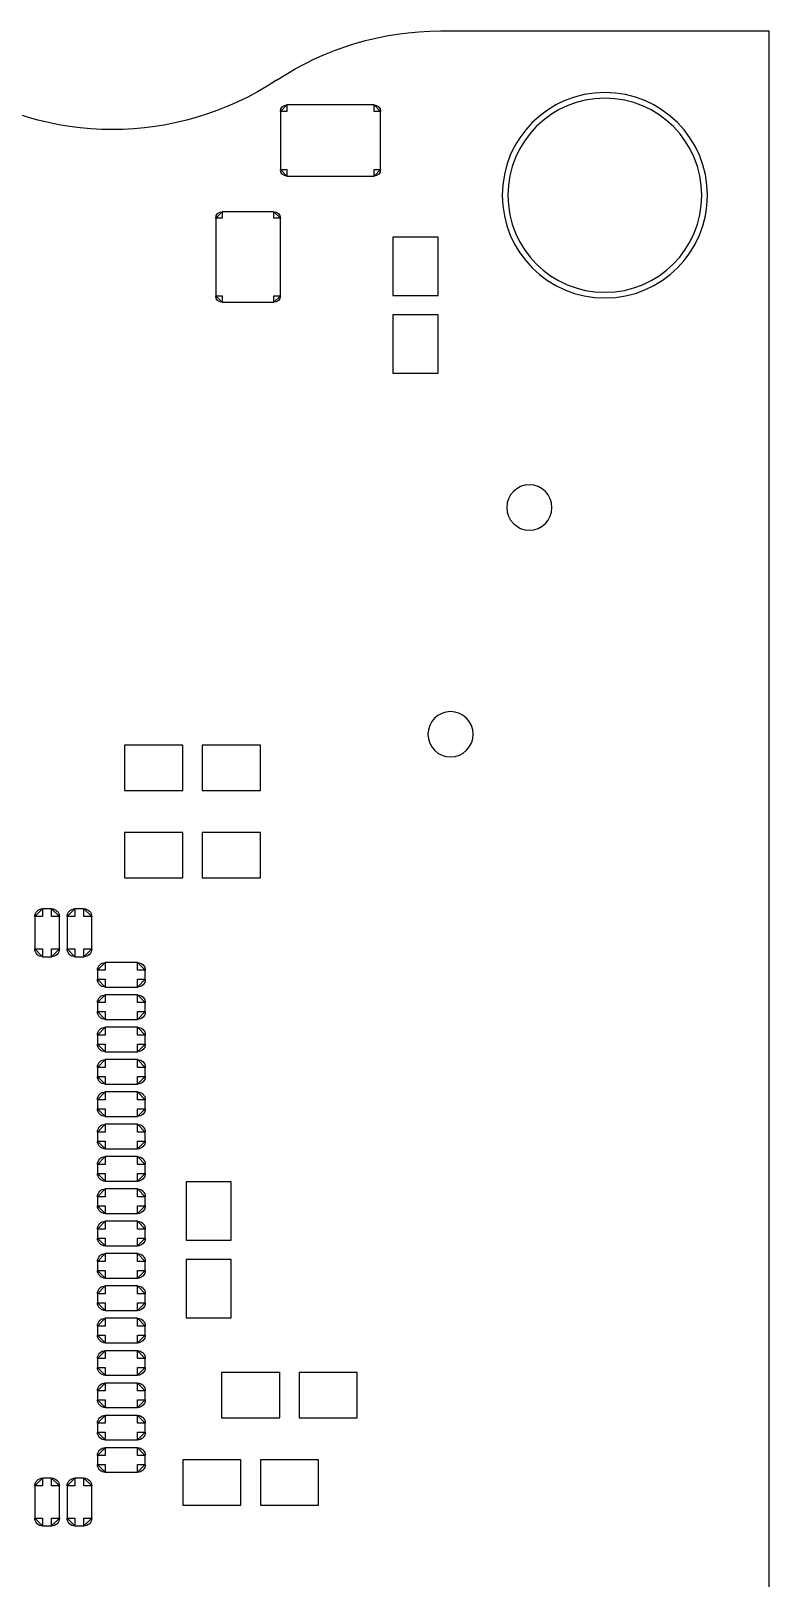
# Model space of a CAD drawing. Extents: x 22 to 190, y 82 to 214.
# Drawn here: x 107.87 to 119.28, y 190.1 to 214 of the extents above; entities that cross this region are included whole.
import ezdxf

# ---------------------------------------------------------------- set-up
doc = ezdxf.new("R2010")
doc.units = 0
doc.layers.add('Layer_1', color=7, linetype='CONTINUOUS')

msp = doc.modelspace()

# ---------------------------------------------------------------- linework, layer by layer
at = {"layer": 'Layer_1', "color": 7}
for points in [[(114.202411, 214.004213), (119.277964, 214.004213)], [(119.277964, 173.379896), (119.277964, 214.004213)], [(111.824524, 212.860897), (111.824524, 212.760859)], [(113.173344, 212.760859), (113.173344, 212.860635)], [(111.824524, 212.760859), (111.724524, 212.760859)], [(113.273343, 212.760859), (113.173344, 212.760859)], [(111.724524, 211.86104), (111.724524, 211.86104), (111.824524, 211.86104)], [(111.824524, 211.86104), (111.824524, 211.761238)], [(113.173344, 211.86104), (113.273343, 211.86104)], [(113.173344, 211.761002), (113.173344, 211.86104)], [(110.824894, 211.112026), (110.725416, 211.112026)], [(110.824894, 211.21154), (110.824894, 211.112026)], [(111.625045, 211.112026), (111.625045, 211.211304)], [(111.724524, 211.112026), (111.625045, 211.112026)], [(110.725416, 209.911306), (110.725416, 209.911306), (110.824894, 209.911306)], [(110.824894, 209.911306), (110.824894, 209.811792)], [(111.625045, 209.911306), (111.724524, 209.911306)], [(111.625045, 209.811792), (111.625045, 209.911306)], [(108.049066, 200.439503), (108.049066, 200.319158)], [(108.188134, 200.319158), (108.188134, 200.439503)], [(108.548751, 200.439503), (108.548751, 200.319158)], [(108.687818, 200.319158), (108.687818, 200.439503)], [(108.049066, 200.319158), (107.928765, 200.319158)], [(108.308435, 200.319158), (108.188134, 200.319158)], [(108.548751, 200.319158), (108.42845, 200.319158)], [(108.808119, 200.319158), (108.687818, 200.319158)], [(107.928765, 199.820226), (107.928765, 199.820226), (108.049066, 199.820226)], [(108.049066, 199.820226), (108.049066, 199.699881)], [(108.188134, 199.820226), (108.308435, 199.820226)], [(108.188134, 199.699881), (108.188134, 199.820226)], [(108.42845, 199.820226), (108.42845, 199.820226), (108.548751, 199.820226)], [(108.548751, 199.820226), (108.548751, 199.699881)], [(108.687818, 199.820226), (108.808119, 199.820226)], [(108.687818, 199.699881), (108.687818, 199.820226)], [(109.017488, 199.489389), (108.896927, 199.489389)], [(109.017488, 199.60976), (109.017488, 199.489389)], [(109.516157, 199.489389), (109.516157, 199.60976)], [(109.636432, 199.489389), (109.516157, 199.489389)], [(108.897187, 199.350259), (108.897187, 199.350259), (109.017488, 199.350259)], [(109.017488, 199.350259), (109.017488, 199.229914)], [(109.516157, 199.350259), (109.636432, 199.350259)], [(109.516157, 199.229914), (109.516157, 199.350259)], [(109.017488, 198.989723), (108.896927, 198.989723)], [(109.017488, 199.110068), (109.017488, 198.989723)], [(109.516157, 198.989723), (109.516157, 199.110068)], [(109.636432, 198.989723), (109.516157, 198.989723)], [(108.897187, 198.850593), (108.897187, 198.850593), (109.017488, 198.850593)], [(109.017488, 198.850593), (109.017488, 198.730222)], [(109.516157, 198.850593), (109.636432, 198.850593)], [(109.516157, 198.730222), (109.516157, 198.850593)], [(109.017488, 198.489794), (108.896927, 198.489794)], [(109.017488, 198.610139), (109.017488, 198.489794)], [(109.516157, 198.489794), (109.516157, 198.610139)], [(109.636432, 198.489794), (109.516157, 198.489794)], [(108.897187, 198.350638), (108.897187, 198.350638), (109.017488, 198.350638)], [(109.017488, 198.350638), (109.017488, 198.230293)], [(109.516157, 198.350638), (109.636432, 198.350638)], [(109.516157, 198.230293), (109.516157, 198.350638)], [(109.017488, 197.990102), (108.896927, 197.990102)], [(109.017488, 198.110447), (109.017488, 197.990102)], [(109.516157, 197.990102), (109.516157, 198.110447)], [(109.636432, 197.990102), (109.516157, 197.990102)], [(108.897187, 197.850972), (108.897187, 197.850972), (109.017488, 197.850972)], [(109.017488, 197.850972), (109.017488, 197.730627)], [(109.516157, 197.850972), (109.636432, 197.850972)], [(109.516157, 197.730627), (109.516157, 197.850972)], [(109.017488, 197.490173), (108.896927, 197.490173)], [(109.017488, 197.610518), (109.017488, 197.490173)], [(109.516157, 197.490173), (109.516157, 197.610518)], [(109.636432, 197.490173), (109.516157, 197.490173)], [(108.897187, 197.351043), (108.897187, 197.351043), (109.017488, 197.351043)], [(109.017488, 197.351043), (109.017488, 197.230699)], [(109.516157, 197.351043), (109.636432, 197.351043)], [(109.516157, 197.230699), (109.516157, 197.351043)], [(109.017488, 196.990507), (108.896927, 196.990507)], [(109.017488, 197.110852), (109.017488, 196.990507)], [(109.516157, 196.990507), (109.516157, 197.110852)], [(109.636432, 196.990507), (109.516157, 196.990507)], [(108.897187, 196.851351), (108.897187, 196.851351), (109.017488, 196.851351)], [(109.017488, 196.851351), (109.017488, 196.731006)], [(109.516157, 196.851351), (109.636432, 196.851351)], [(109.516157, 196.731006), (109.516157, 196.851351)], [(109.017488, 196.610924), (109.017488, 196.490552)], [(109.516157, 196.490552), (109.516157, 196.610924)], [(109.017488, 196.490552), (108.896927, 196.490552)], [(108.897187, 196.351423), (108.897187, 196.351423), (109.017488, 196.351423)], [(109.017488, 196.351423), (109.017488, 196.231078)], [(109.636432, 196.490552), (109.516157, 196.490552)], [(109.516157, 196.351423), (109.636432, 196.351423)], [(109.516157, 196.231078), (109.516157, 196.351423)], [(109.017488, 196.111231), (109.017488, 195.990886)], [(109.516157, 195.990886), (109.516157, 196.111231)], [(109.017488, 195.990886), (108.896927, 195.990886)], [(108.897187, 195.851756), (108.897187, 195.851756), (109.017488, 195.851756)], [(109.017488, 195.851756), (109.017488, 195.731385)], [(109.636432, 195.990886), (109.516157, 195.990886)], [(109.516157, 195.851756), (109.636432, 195.851756)], [(109.516157, 195.731385), (109.516157, 195.851756)], [(109.017488, 195.611303), (109.017488, 195.490958)], [(109.516157, 195.490958), (109.516157, 195.611303)], [(109.017488, 195.490958), (108.896927, 195.490958)], [(108.897187, 195.351802), (108.897187, 195.351802), (109.017488, 195.351802)], [(109.017488, 195.351802), (109.017488, 195.231457)], [(109.636432, 195.490958), (109.516157, 195.490958)], [(109.516157, 195.351802), (109.636432, 195.351802)], [(109.516157, 195.231457), (109.516157, 195.351802)], [(109.017488, 195.11161), (109.017488, 194.991265)], [(109.516157, 194.991265), (109.516157, 195.11161)], [(109.017488, 194.991265), (108.896927, 194.991265)], [(108.897187, 194.852135), (108.897187, 194.852135), (109.017488, 194.852135)], [(109.017488, 194.852135), (109.017488, 194.73179)], [(109.636432, 194.991265), (109.516157, 194.991265)], [(109.516157, 194.852135), (109.636432, 194.852135)], [(109.516157, 194.73179), (109.516157, 194.852135)], [(109.017488, 194.611682), (109.017488, 194.491337)], [(109.516157, 194.491337), (109.516157, 194.611682)], [(109.017488, 194.491337), (108.896927, 194.491337)], [(109.636432, 194.491337), (109.516157, 194.491337)], [(108.897187, 194.352207), (108.897187, 194.352207), (109.017488, 194.352207)], [(109.017488, 194.352207), (109.017488, 194.231862)], [(109.516157, 194.352207), (109.636432, 194.352207)], [(109.516157, 194.231862), (109.516157, 194.352207)], [(109.017488, 193.991671), (108.896927, 193.991671)], [(109.017488, 194.112015), (109.017488, 193.991671)], [(109.516157, 193.991671), (109.516157, 194.112015)], [(109.636432, 193.991671), (109.516157, 193.991671)], [(108.897187, 193.852514), (108.897187, 193.852514), (109.017488, 193.852514)], [(109.017488, 193.852514), (109.017488, 193.732169)], [(109.516157, 193.852514), (109.636432, 193.852514)], [(109.516157, 193.732169), (109.516157, 193.852514)], [(109.017488, 193.491716), (108.896927, 193.491716)], [(109.017488, 193.612087), (109.017488, 193.491716)], [(109.516157, 193.491716), (109.516157, 193.612087)], [(109.636432, 193.491716), (109.516157, 193.491716)], [(108.897187, 193.352586), (108.897187, 193.352586), (109.017488, 193.352586)], [(109.017488, 193.352586), (109.017488, 193.232241)], [(109.516157, 193.352586), (109.636432, 193.352586)], [(109.516157, 193.232241), (109.516157, 193.352586)], [(109.017488, 192.99205), (108.896927, 192.99205)], [(109.017488, 193.112394), (109.017488, 192.99205)], [(109.516157, 192.99205), (109.516157, 193.112394)], [(109.636432, 192.99205), (109.516157, 192.99205)], [(108.897187, 192.85292), (108.897187, 192.85292), (109.017488, 192.85292)], [(109.017488, 192.85292), (109.017488, 192.732548)], [(109.516157, 192.85292), (109.636432, 192.85292)], [(109.516157, 192.732548), (109.516157, 192.85292)], [(109.017488, 192.492121), (108.896927, 192.492121)], [(109.017488, 192.612466), (109.017488, 192.492121)], [(109.516157, 192.492121), (109.516157, 192.612466)], [(109.636432, 192.492121), (109.516157, 192.492121)], [(108.897187, 192.352965), (108.897187, 192.352965), (109.017488, 192.352965)], [(109.017488, 192.352965), (109.017488, 192.23262)], [(109.516157, 192.352965), (109.636432, 192.352965)], [(109.516157, 192.23262), (109.516157, 192.352965)], [(109.017488, 191.992429), (108.896927, 191.992429)], [(109.017488, 192.112773), (109.017488, 191.992429)], [(109.516157, 191.992429), (109.516157, 192.112773)], [(109.636432, 191.992429), (109.516157, 191.992429)], [(108.897187, 191.853299), (108.897187, 191.853299), (109.017488, 191.853299)], [(109.017488, 191.853299), (109.017488, 191.732954)], [(109.516157, 191.853299), (109.636432, 191.853299)], [(109.516157, 191.732954), (109.516157, 191.853299)], [(108.049066, 191.522462), (107.928765, 191.522462)], [(108.049066, 191.642806), (108.049066, 191.522462)], [(108.188134, 191.522462), (108.188134, 191.642806)], [(108.308435, 191.522462), (108.188134, 191.522462)], [(108.548751, 191.522462), (108.42845, 191.522462)], [(108.548751, 191.642806), (108.548751, 191.522462)], [(108.687818, 191.522462), (108.687818, 191.642806)], [(108.808119, 191.522462), (108.687818, 191.522462)], [(107.928765, 191.023556), (107.928765, 191.023556), (108.049066, 191.023556)], [(108.049066, 191.023556), (108.049066, 190.903185)], [(108.188134, 191.023556), (108.308435, 191.023556)], [(108.188134, 190.903185), (108.188134, 191.023556)], [(108.42845, 191.023556), (108.42845, 191.023556), (108.548751, 191.023556)], [(108.548751, 191.023556), (108.548751, 190.903185)], [(108.687818, 191.023556), (108.808119, 191.023556)], [(108.687818, 190.903185), (108.687818, 191.023556)]]:
    msp.add_lwpolyline(points, dxfattribs=at)
for points in [[(113.273343, 212.760859), (113.173344, 212.860635), (111.824524, 212.860635), (111.724524, 212.760859), (111.724524, 211.86104), (111.824524, 211.761238), (113.173344, 211.761238), (113.273343, 211.86104)], [(116.740187, 211.46519)], [(116.740187, 211.46519)], [(111.724524, 211.112026), (111.625045, 211.211304), (110.824894, 211.211304), (110.725416, 211.112026), (110.725416, 209.911306), (110.824894, 209.811792), (111.625045, 209.811792), (111.724524, 209.911306)], [(114.162562, 209.916133), (114.162562, 210.815716), (113.463399, 210.815716), (113.463399, 209.916133)], [(114.162562, 208.7162), (114.162562, 209.615783), (113.463399, 209.615783), (113.463399, 208.7162)], [(115.311409, 205.017857)], [(110.215815, 202.968609), (109.316679, 202.968609), (109.316679, 202.268866), (110.215815, 202.268866)], [(111.414662, 202.968609), (110.515526, 202.968609), (110.515526, 202.268866), (111.414662, 202.268866)], [(109.316939, 200.919387), (110.216075, 200.919387), (110.216075, 201.619129), (109.316939, 201.619129)], [(110.515787, 200.919387), (111.414922, 200.919387), (111.414922, 201.619129), (110.515787, 201.619129)], [(107.928765, 199.820226), (108.049066, 199.699881), (108.188134, 199.699881), (108.308435, 199.820226), (108.308435, 200.319158), (108.188134, 200.439503), (108.049066, 200.439503), (107.928765, 200.319158)], [(108.42845, 199.820226), (108.548751, 199.699881), (108.687818, 199.699881), (108.808119, 199.820226), (108.808119, 200.319158), (108.687818, 200.439503), (108.548751, 200.439503), (108.42845, 200.319158)], [(109.516157, 199.229914), (109.636432, 199.350259), (109.636432, 199.489389), (109.516157, 199.60976), (109.017488, 199.60976), (108.896927, 199.489389), (108.896927, 199.350259), (109.017488, 199.229914)], [(109.516157, 198.730222), (109.636432, 198.850593), (109.636432, 198.989723), (109.516157, 199.110068), (109.017488, 199.110068), (108.896927, 198.989723), (108.896927, 198.850593), (109.017488, 198.730222)], [(109.516157, 198.230293), (109.636432, 198.350638), (109.636432, 198.489794), (109.516157, 198.610139), (109.017488, 198.610139), (108.896927, 198.489794), (108.896927, 198.350638), (109.017488, 198.230293)], [(109.516157, 197.730627), (109.636432, 197.850972), (109.636432, 197.990102), (109.516157, 198.110447), (109.017488, 198.110447), (108.896927, 197.990102), (108.896927, 197.850972), (109.017488, 197.730627)], [(109.516157, 197.230699), (109.636432, 197.351043), (109.636432, 197.490173), (109.516157, 197.610518), (109.017488, 197.610518), (108.896927, 197.490173), (108.896927, 197.351043), (109.017488, 197.230699)], [(109.516157, 196.731006), (109.636432, 196.851351), (109.636432, 196.990507), (109.516157, 197.110852), (109.017488, 197.110852), (108.896927, 196.990507), (108.896927, 196.851351), (109.017488, 196.731006)], [(109.516157, 196.231078), (109.636432, 196.351423), (109.636432, 196.490552), (109.516157, 196.610924), (109.017488, 196.610924), (108.896927, 196.490552), (108.896927, 196.351423), (109.017488, 196.231078)], [(109.516157, 195.731385), (109.636432, 195.851756), (109.636432, 195.990886), (109.516157, 196.111231), (109.017488, 196.111231), (108.896927, 195.990886), (108.896927, 195.851756), (109.017488, 195.731385)], [(110.265814, 196.221187), (110.265814, 195.321341), (110.965211, 195.321341), (110.965211, 196.221187)], [(109.516157, 195.231457), (109.636432, 195.351802), (109.636432, 195.490958), (109.516157, 195.611303), (109.017488, 195.611303), (108.896927, 195.490958), (108.896927, 195.351802), (109.017488, 195.231457)], [(109.516157, 194.73179), (109.636432, 194.852135), (109.636432, 194.991265), (109.516157, 195.11161), (109.017488, 195.11161), (108.896927, 194.991265), (108.896927, 194.852135), (109.017488, 194.73179)], [(110.265814, 195.021752), (110.265814, 194.121906), (110.965211, 194.121906), (110.965211, 195.021752)], [(109.516157, 194.231862), (109.636432, 194.352207), (109.636432, 194.491337), (109.516157, 194.611682), (109.017488, 194.611682), (108.896927, 194.491337), (108.896927, 194.352207), (109.017488, 194.231862)], [(109.516157, 193.732169), (109.636432, 193.852514), (109.636432, 193.991671), (109.516157, 194.112015), (109.017488, 194.112015), (108.896927, 193.991671), (108.896927, 193.852514), (109.017488, 193.732169)], [(109.516157, 193.232241), (109.636432, 193.352586), (109.636432, 193.491716), (109.516157, 193.612087), (109.017488, 193.612087), (108.896927, 193.491716), (108.896927, 193.352586), (109.017488, 193.232241)], [(110.815238, 192.572613), (111.714634, 192.572613), (111.714634, 193.272356), (110.815238, 193.272356)], [(112.014085, 192.572849), (112.913481, 192.572849), (112.913481, 193.272618), (112.014085, 193.272618)], [(109.516157, 192.732548), (109.636432, 192.85292), (109.636432, 192.99205), (109.516157, 193.112394), (109.017488, 193.112394), (108.896927, 192.99205), (108.896927, 192.85292), (109.017488, 192.732548)], [(109.516157, 192.23262), (109.636432, 192.352965), (109.636432, 192.492121), (109.516157, 192.612466), (109.017488, 192.612466), (108.896927, 192.492121), (108.896927, 192.352965), (109.017488, 192.23262)], [(109.516157, 191.732954), (109.636432, 191.853299), (109.636432, 191.992429), (109.516157, 192.112773), (109.017488, 192.112773), (108.896927, 191.992429), (108.896927, 191.853299), (109.017488, 191.732954)], [(110.216075, 191.223108), (111.11521, 191.223108), (111.11521, 191.922877), (110.216075, 191.922877)], [(111.414922, 191.223108), (112.314057, 191.223108), (112.314057, 191.922877), (111.414922, 191.922877)], [(107.928765, 191.023556), (108.049066, 190.903185), (108.188134, 190.903185), (108.308435, 191.023556), (108.308435, 191.522462), (108.188134, 191.642806), (108.049066, 191.642806), (107.928765, 191.522462)], [(108.42845, 191.023556), (108.548751, 190.903185), (108.687818, 190.903185), (108.808119, 191.023556), (108.808119, 191.522462), (108.687818, 191.642806), (108.548751, 191.642806), (108.42845, 191.522462)]]:
    msp.add_lwpolyline(points, close=True, dxfattribs=at)
for points in [[(111.664556, 213.242737), (112.417779, 213.739622), (113.300178, 214.004476), (114.202411, 214.004476)], [(111.664634, 213.242501), (110.125003, 212.226902), (108.128608, 212.226902), (106.589003, 213.242554)], [(116.740057, 213.05208), (115.864008, 213.05208), (115.153836, 212.341554), (115.153836, 211.465059)], [(118.326304, 211.465059), (118.326304, 212.341554), (117.616106, 213.05208), (116.740057, 213.05208)], [(111.724524, 212.760859), (111.724524, 212.816112), (111.769292, 212.860897), (111.824524, 212.860897)], [(113.173344, 212.860897), (113.228575, 212.860897), (113.273343, 212.816112), (113.273343, 212.760859)], [(116.739927, 212.96474), (115.91216, 212.96474), (115.241134, 212.293385), (115.241134, 211.46519)], [(118.238746, 211.46519), (118.238746, 212.293385), (117.56772, 212.96474), (116.739927, 212.96474)], [(111.824524, 211.761002), (111.769292, 211.761002), (111.724524, 211.805787), (111.724524, 211.86104)], [(113.273343, 211.86104), (113.273343, 211.805787), (113.228575, 211.761002), (113.173344, 211.761002)], [(115.153836, 211.465059), (115.153836, 210.58859), (115.864008, 209.878065), (116.740057, 209.878065)], [(115.241134, 211.46519), (115.241134, 210.637022), (115.91216, 209.965641), (116.739927, 209.965641)], [(116.739927, 209.965641), (117.56772, 209.965641), (118.238746, 210.637022), (118.238746, 211.46519)], [(116.740057, 209.878065), (117.616106, 209.878065), (118.326304, 210.58859), (118.326304, 211.465059)], [(110.725416, 211.112026), (110.725416, 211.166991), (110.769949, 211.21154), (110.824894, 211.21154)], [(111.625045, 211.21154), (111.67999, 211.21154), (111.724524, 211.166991), (111.724524, 211.112026)], [(110.824894, 209.811792), (110.769949, 209.811792), (110.725416, 209.856341), (110.725416, 209.911306)], [(111.724524, 209.911306), (111.724524, 209.856341), (111.67999, 209.811792), (111.625045, 209.811792)], [(115.572678, 206.990941), (115.379472, 206.990941), (115.222862, 206.834233), (115.222862, 206.640926)], [(115.922519, 206.640926), (115.922519, 206.834233), (115.765883, 206.990941), (115.572678, 206.990941)], [(115.222862, 206.640926), (115.222862, 206.447618), (115.379472, 206.290936), (115.572678, 206.290936)], [(115.572678, 206.290936), (115.765883, 206.290936), (115.922519, 206.447618), (115.922519, 206.640926)], [(114.354544, 203.487086), (114.161338, 203.487086), (114.004728, 203.330378), (114.004728, 203.137097)], [(114.704386, 203.137097), (114.704386, 203.330378), (114.547749, 203.487086), (114.354544, 203.487086)], [(114.004728, 203.137097), (114.004728, 202.943789), (114.161338, 202.787081), (114.354544, 202.787081)], [(114.354544, 202.787081), (114.547749, 202.787081), (114.704386, 202.943789), (114.704386, 203.137097)], [(107.928765, 200.319158), (107.928765, 200.385614), (107.982617, 200.439503), (108.049066, 200.439503)], [(108.188134, 200.439503), (108.254557, 200.439503), (108.308435, 200.385614), (108.308435, 200.319158)], [(108.42845, 200.319158), (108.42845, 200.385614), (108.482327, 200.439503), (108.548751, 200.439503)], [(108.687818, 200.439503), (108.754267, 200.439503), (108.808119, 200.385614), (108.808119, 200.319158)], [(108.049066, 199.699881), (107.982617, 199.699881), (107.928765, 199.75377), (107.928765, 199.820226)], [(108.308435, 199.820226), (108.308435, 199.75377), (108.254557, 199.699881), (108.188134, 199.699881)], [(108.548751, 199.699881), (108.482327, 199.699881), (108.42845, 199.75377), (108.42845, 199.820226)], [(108.808119, 199.820226), (108.808119, 199.75377), (108.754267, 199.699881), (108.687818, 199.699881)], [(108.897187, 199.489389), (108.897187, 199.555871), (108.951039, 199.60976), (109.017488, 199.60976)], [(109.516157, 199.60976), (109.582581, 199.60976), (109.636432, 199.555871), (109.636432, 199.489389)], [(109.017488, 199.229914), (108.951039, 199.229914), (108.897187, 199.283803), (108.897187, 199.350259)], [(109.636432, 199.350259), (109.636432, 199.283803), (109.582581, 199.229914), (109.516157, 199.229914)], [(108.897187, 198.989723), (108.897187, 199.056179), (108.951039, 199.110068), (109.017488, 199.110068)], [(109.516157, 199.110068), (109.582581, 199.110068), (109.636432, 199.056179), (109.636432, 198.989723)], [(109.017488, 198.730222), (108.951039, 198.730222), (108.897187, 198.784111), (108.897187, 198.850593)], [(109.636432, 198.850593), (109.636432, 198.784111), (109.582581, 198.730222), (109.516157, 198.730222)], [(108.897187, 198.489794), (108.897187, 198.55625), (108.951039, 198.610139), (109.017488, 198.610139)], [(109.516157, 198.610139), (109.582581, 198.610139), (109.636432, 198.55625), (109.636432, 198.489794)], [(109.017488, 198.230293), (108.951039, 198.230293), (108.897187, 198.284182), (108.897187, 198.350638)], [(109.636432, 198.350638), (109.636432, 198.284182), (109.582581, 198.230293), (109.516157, 198.230293)], [(108.897187, 197.990102), (108.897187, 198.056584), (108.951039, 198.110447), (109.017488, 198.110447)], [(109.516157, 198.110447), (109.582581, 198.110447), (109.636432, 198.056584), (109.636432, 197.990102)], [(109.017488, 197.730627), (108.951039, 197.730627), (108.897187, 197.784516), (108.897187, 197.850972)], [(109.636432, 197.850972), (109.636432, 197.784516), (109.582581, 197.730627), (109.516157, 197.730627)], [(108.897187, 197.490173), (108.897187, 197.556656), (108.951039, 197.610518), (109.017488, 197.610518)], [(109.516157, 197.610518), (109.582581, 197.610518), (109.636432, 197.556656), (109.636432, 197.490173)], [(109.017488, 197.230699), (108.951039, 197.230699), (108.897187, 197.284561), (108.897187, 197.351043)], [(109.636432, 197.351043), (109.636432, 197.284561), (109.582581, 197.230699), (109.516157, 197.230699)], [(108.897187, 196.990507), (108.897187, 197.056963), (108.951039, 197.110852), (109.017488, 197.110852)], [(109.516157, 197.110852), (109.582581, 197.110852), (109.636432, 197.056963), (109.636432, 196.990507)], [(109.017488, 196.731006), (108.951039, 196.731006), (108.897187, 196.784895), (108.897187, 196.851351)], [(109.636432, 196.851351), (109.636432, 196.784895), (109.582581, 196.731006), (109.516157, 196.731006)], [(108.897187, 196.490552), (108.897187, 196.557035), (108.951039, 196.610924), (109.017488, 196.610924)], [(109.516157, 196.610924), (109.582581, 196.610924), (109.636432, 196.557035), (109.636432, 196.490552)], [(109.017488, 196.231078), (108.951039, 196.231078), (108.897187, 196.284967), (108.897187, 196.351423)], [(109.636432, 196.351423), (109.636432, 196.284967), (109.582581, 196.231078), (109.516157, 196.231078)], [(108.897187, 195.990886), (108.897187, 196.057342), (108.951039, 196.111231), (109.017488, 196.111231)], [(109.516157, 196.111231), (109.582581, 196.111231), (109.636432, 196.057342), (109.636432, 195.990886)], [(109.017488, 195.731385), (108.951039, 195.731385), (108.897187, 195.785274), (108.897187, 195.851756)], [(109.636432, 195.851756), (109.636432, 195.785274), (109.582581, 195.731385), (109.516157, 195.731385)], [(108.897187, 195.490958), (108.897187, 195.557414), (108.951039, 195.611303), (109.017488, 195.611303)], [(109.516157, 195.611303), (109.582581, 195.611303), (109.636432, 195.557414), (109.636432, 195.490958)], [(109.017488, 195.231457), (108.951039, 195.231457), (108.897187, 195.285346), (108.897187, 195.351802)], [(109.636432, 195.351802), (109.636432, 195.285346), (109.582581, 195.231457), (109.516157, 195.231457)], [(108.897187, 194.991265), (108.897187, 195.057748), (108.951039, 195.11161), (109.017488, 195.11161)], [(109.516157, 195.11161), (109.582581, 195.11161), (109.636432, 195.057748), (109.636432, 194.991265)], [(109.017488, 194.73179), (108.951039, 194.73179), (108.897187, 194.785679), (108.897187, 194.852135)], [(109.636432, 194.852135), (109.636432, 194.785679), (109.582581, 194.73179), (109.516157, 194.73179)], [(108.897187, 194.491337), (108.897187, 194.557819), (108.951039, 194.611682), (109.017488, 194.611682)], [(109.516157, 194.611682), (109.582581, 194.611682), (109.636432, 194.557819), (109.636432, 194.491337)], [(109.017488, 194.231862), (108.951039, 194.231862), (108.897187, 194.285725), (108.897187, 194.352207)], [(109.636432, 194.352207), (109.636432, 194.285725), (109.582581, 194.231862), (109.516157, 194.231862)], [(108.897187, 193.991671), (108.897187, 194.058127), (108.951039, 194.112015), (109.017488, 194.112015)], [(109.516157, 194.112015), (109.582581, 194.112015), (109.636432, 194.058127), (109.636432, 193.991671)], [(109.017488, 193.732169), (108.951039, 193.732169), (108.897187, 193.786058), (108.897187, 193.852514)], [(109.636432, 193.852514), (109.636432, 193.786058), (109.582581, 193.732169), (109.516157, 193.732169)], [(108.897187, 193.491716), (108.897187, 193.558198), (108.951039, 193.612087), (109.017488, 193.612087)], [(109.516157, 193.612087), (109.582581, 193.612087), (109.636432, 193.558198), (109.636432, 193.491716)], [(109.017488, 193.232241), (108.951039, 193.232241), (108.897187, 193.28613), (108.897187, 193.352586)], [(109.636432, 193.352586), (109.636432, 193.28613), (109.582581, 193.232241), (109.516157, 193.232241)], [(108.897187, 192.99205), (108.897187, 193.058506), (108.951039, 193.112394), (109.017488, 193.112394)], [(109.516157, 193.112394), (109.582581, 193.112394), (109.636432, 193.058506), (109.636432, 192.99205)], [(109.017488, 192.732548), (108.951039, 192.732548), (108.897187, 192.786437), (108.897187, 192.85292)], [(109.636432, 192.85292), (109.636432, 192.786437), (109.582581, 192.732548), (109.516157, 192.732548)], [(108.897187, 192.492121), (108.897187, 192.558577), (108.951039, 192.612466), (109.017488, 192.612466)], [(109.516157, 192.612466), (109.582581, 192.612466), (109.636432, 192.558577), (109.636432, 192.492121)], [(109.017488, 192.23262), (108.951039, 192.23262), (108.897187, 192.286509), (108.897187, 192.352965)], [(109.636432, 192.352965), (109.636432, 192.286509), (109.582581, 192.23262), (109.516157, 192.23262)], [(108.897187, 191.992429), (108.897187, 192.058911), (108.951039, 192.112773), (109.017488, 192.112773)], [(109.516157, 192.112773), (109.582581, 192.112773), (109.636432, 192.058911), (109.636432, 191.992429)], [(109.017488, 191.732954), (108.951039, 191.732954), (108.897187, 191.786843), (108.897187, 191.853299)], [(109.636432, 191.853299), (109.636432, 191.786843), (109.582581, 191.732954), (109.516157, 191.732954)], [(107.928765, 191.522462), (107.928765, 191.588944), (107.982617, 191.642806), (108.049066, 191.642806)], [(108.188134, 191.642806), (108.254557, 191.642806), (108.308435, 191.588944), (108.308435, 191.522462)], [(108.42845, 191.522462), (108.42845, 191.588944), (108.482327, 191.642806), (108.548751, 191.642806)], [(108.687818, 191.642806), (108.754267, 191.642806), (108.808119, 191.588944), (108.808119, 191.522462)], [(108.049066, 190.903185), (107.982617, 190.903185), (107.928765, 190.957074), (107.928765, 191.023556)], [(108.308435, 191.023556), (108.308435, 190.957074), (108.254557, 190.903185), (108.188134, 190.903185)], [(108.548751, 190.903185), (108.482327, 190.903185), (108.42845, 190.957074), (108.42845, 191.023556)], [(108.808119, 191.023556), (108.808119, 190.957074), (108.754267, 190.903185), (108.687818, 190.903185)]]:
    msp.add_open_spline(points, degree=3, dxfattribs=at)

doc.saveas('drawing.dxf')
